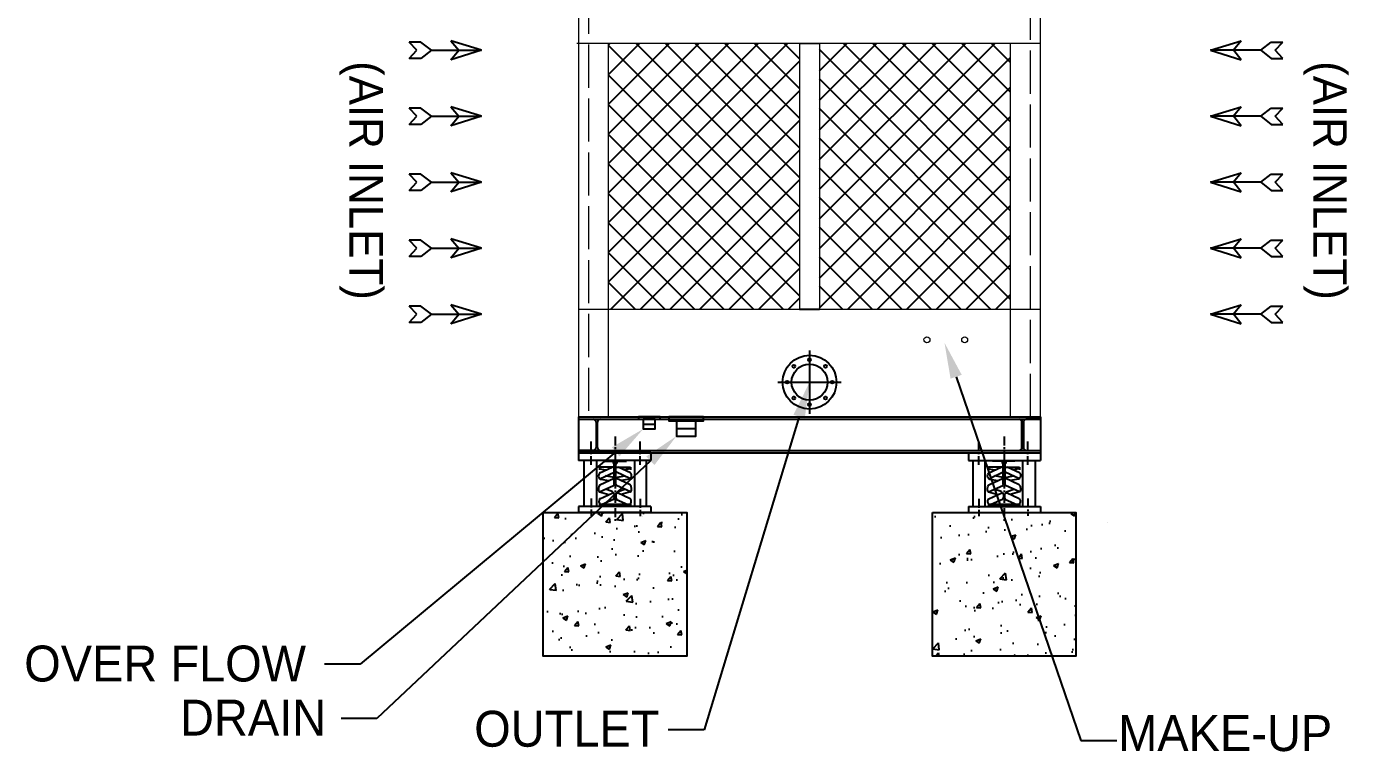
# Model space of a CAD drawing. Header units: millimetres. Extents: x 123960 to 162203, y 62385 to 83180.
# Drawn here: x 146046 to 151570, y 66863 to 69892 of the extents above; entities that cross this region are included whole.
import ezdxf
from ezdxf import colors
from ezdxf.entities.mleader import LeaderData, LeaderLine
from ezdxf.enums import TextEntityAlignment as Align
from ezdxf.math import Vec2, Vec3

# ---------------------------------------------------------------- set-up
doc = ezdxf.new("R2010")
doc.units = ezdxf.units.MM
doc.header["$LTSCALE"] = 30
doc.header["$MEASUREMENT"] = 0
doc.linetypes.add('CENTER', pattern=[2, 1.25, -0.25, 0.25, -0.25])
doc.linetypes.add('DASHED', pattern=[15, 12, -3])
doc.layers.get('0').update_dxf_attribs({"linetype": 'CONTINUOUS'})
for name, color, linetype in [('4', 2, 'CONTINUOUS'), ('center', 1, 'CENTER'), ('L1_', 7, 'CONTINUOUS'), ('냉각탑_dim', 1, 'CONTINUOUS'), ('냉각탑_text', 3, 'CONTINUOUS'), ('냉각탑_기초', 23, 'CONTINUOUS'), ('냉각탑_찬넬방진', 1, 'CONTINUOUS')]:
    doc.layers.add(name, color=color, linetype=linetype)
doc.styles.get("Standard").update_dxf_attribs({"font": ''})
doc.styles.add('돋움', font='')
doc.styles.get('Standard').set_extended_font_data('Dotum')
doc.styles.get('돋움').set_extended_font_data('Dotum')

# ---------------------------------------------------------------- blocks, each defined once
blk = doc.blocks.new('화살표 IN OUT')
at = {"layer": '냉각탑_dim'}
for p, q in [((-322.7, 43), (-383.9, 43)), ((-343.1, 0.5), (-383.9, 43)), ((-383.9, -43), (-343.1, 0.5)), ((-266.4, 0), (-322.7, 43)), ((-266.4, 0), (-322.7, -43)), ((-266.4, 0), (0, 0)), ((-163.5, 50), (-121.5, 0)), ((0, 0), (-163.5, 50)), ((-163.5, -50), (-121.5, 0)), ((0, 0), (-163.5, -50)), ((-322.7, -43), (-383.9, -43))]:
    blk.add_line(p, q, dxfattribs=at)
blk = doc.blocks.new('fsadvwefvwefv')
at = {"layer": '4', "color": 3, "linetype": 'CENTER'}
blk.add_line((147940.1, 26677.4), (147940.1, 26324.4), dxfattribs=at)
at = {"layer": 'L1_', "color": 1, "linetype": 'CENTER'}
for p, q in [((147840.9, 26558.3), (147840.9, 26657)), ((148045.2, 26558.3), (148045.2, 26657)), ((147840.9, 26417.8), (147840.9, 26345.8)), ((148045.2, 26416.6), (148045.2, 26344.6))]:
    blk.add_line(p, q, dxfattribs=at)
at = {"layer": 'L1_', "color": 2, "linetype": 'Continuous'}
for p, q in [((147788, 26609.2), (147788, 26576.9)), ((148089.4, 26609.2), (147788, 26609.2)), ((148089.4, 26576.9), (147788, 26576.9)), ((147862.9, 26576.9), (147810.1, 26576.9)), ((147810.1, 26576.9), (147810.1, 26384.7)), ((147862.9, 26576.9), (147862.9, 26384.7)), ((147894.9, 26576.9), (147894.9, 26574.6)), ((147894.9, 26574.6), (147988.3, 26574.6)), ((147932.6, 26574.6), (147932.6, 26564.7)), ((147947.7, 26574.6), (147947.7, 26564.7)), ((147988.3, 26576.9), (147988.3, 26574.6)), ((148070.8, 26576.9), (148020.9, 26576.9)), ((148020.9, 26576.9), (148020.9, 26384.1)), ((148070.8, 26576.9), (148070.8, 26384.1)), ((148089.4, 26609.2), (148089.4, 26576.9)), ((147876, 26549.6), (147876, 26538)), ((147936.4, 26549.6), (147876, 26549.6)), ((147876, 26542.8), (147903.1, 26538.1)), ((147876.3, 26501.1), (147936.4, 26528.9)), ((147876.5, 26525.8), (147928, 26549.6)), ((147932.6, 26564.7), (147947.7, 26564.7)), ((147934.6, 26549.6), (147936.4, 26549.6)), ((147936.4, 26476), (147936.4, 26564.7)), ((147943.9, 26476.3), (147943.9, 26564.7)), ((148004.6, 26501.1), (147943.9, 26529.1)), ((147944.5, 26549.6), (148004.9, 26549.6)), ((148004.4, 26525.8), (147952.8, 26549.6)), ((148004.9, 26542.8), (147977.8, 26538.1)), ((148004.9, 26549.6), (148004.9, 26538)), ((147810.1, 26485.7), (147810.1, 26384.7)), ((147862.9, 26485.7), (147862.9, 26384.7)), ((147875.7, 26445.7), (147934.3, 26472.7)), ((147876.8, 26475.3), (147936.4, 26502.7)), ((147879, 26499.3), (147915.4, 26493)), ((147936.3, 26506.3), (147900.9, 26512.5)), ((147943.9, 26476.2), (147936.4, 26476.2)), ((147943.9, 26506.2), (147979.4, 26512.4)), ((148004, 26475.3), (147943.9, 26503)), ((148005.2, 26445.7), (147946, 26473)), ((148001.9, 26499.3), (147965.5, 26493)), ((148020.9, 26485.7), (148020.9, 26384.7)), ((148070.8, 26485.7), (148070.8, 26384.7)), ((147875.5, 26445.5), (147914.6, 26434.6)), ((147876.9, 26417.2), (147930.7, 26442)), ((147933.9, 26414.5), (147886.9, 26392.8)), ((147927.8, 26447.6), (147899.7, 26456.8)), ((147947, 26414.5), (147993.9, 26392.8)), ((148004, 26417.2), (147950.1, 26442)), ((147953.1, 26447.6), (147981.2, 26456.8)), ((148005.4, 26445.5), (147966.3, 26434.6)), ((148089.4, 26384.7), (147788, 26384.7)), ((147788, 26384.7), (147788, 26359.2)), ((148089.4, 26359.2), (147788, 26359.2)), ((147875.4, 26396.3), (147875.4, 26384.7)), ((148003.2, 26392.8), (147875.4, 26392.8)), ((147876, 26392.8), (148004.3, 26392.8)), ((147877.7, 26392.8), (148004.9, 26392.8)), ((148004.9, 26392.8), (147879.5, 26392.8)), ((148004.9, 26395.3), (148004.9, 26384.7)), ((148089.4, 26384.7), (148089.4, 26359.2))]:
    blk.add_line(p, q, dxfattribs=at)
for centre, radius, start, end in [((147889.6, 26513.6), 18.3, 142.4554, 226.9466), ((147878, 26522.5), 3.63, 114.7395, 142.4554), ((147991.3, 26513.6), 18.3, 313.0534, 37.5446), ((148002.9, 26522.5), 3.63, 37.5446, 65.2605), ((147902.6, 26458.4), 31.4, 150.8406, 199.726), ((147878.4, 26472), 3.63, 114.7395, 150.8406), ((147879.6, 26502.9), 3.63, 226.9466, 260.1342), ((147932.7, 26476), 3.63, 294.7395, 0), ((147947.6, 26476.3), 3.63, 180, 245.2605), ((148001.3, 26502.9), 3.63, 279.8658, 313.0534), ((148002.5, 26472), 3.63, 29.1594, 65.2605), ((147978.2, 26458.4), 31.4, 340.274, 29.1594), ((147894.4, 26406.2), 21.4, 154.2564, 218.822), ((147876.5, 26449), 3.63, 199.726, 254.389), ((147878.4, 26413.9), 3.63, 114.7395, 154.2564), ((147926.7, 26444.1), 3.63, 294.7395, 71.8917), ((147932.3, 26438.7), 3.63, 22.2631, 114.7395), ((147908.5, 26429), 29.3, 330.1371, 22.2631), ((147972.3, 26429), 29.3, 157.7369, 209.8629), ((147948.6, 26438.7), 3.63, 65.2605, 157.7369), ((147954.2, 26444.1), 3.63, 108.1083, 245.2605), ((147986.5, 26406.2), 21.4, 321.178, 25.7436), ((148002.5, 26413.9), 3.63, 25.7436, 65.2605), ((148004.4, 26449), 3.63, 285.611, 340.274)]:
    blk.add_arc(centre, radius, start, end, dxfattribs=at)
at = {"layer": '냉각탑_기초', "ltscale": 30}
blk.add_line((147980, 26355.5), (147980, 26355.5), dxfattribs=at)
blk = doc.blocks.new('A$C05CA400C')
at = {"layer": '냉각탑_기초', "ltscale": 30}
h = blk.add_hatch(dxfattribs=at)
h.set_pattern_fill('AR-CONC', color=256, scale=30, style=0)
h.set_pattern_definition([(50, (-16569.06, -4991.66), (215.178, -18.8256), [22.5, -247.5]), (355, (-16569.06, -4991.66), (-41.6254, 225.6576), [18, -198]), (100.4514, (-16551.13, -4993.23), (173.5528, 206.8319), [19.122, -210.3426]), (46.1842, (-16569.06, -4931.66), (320.1723, -49.6557), [33.75, -371.25]), (96.6356, (-16542.38, -4935.8), (280.399, 292.2354), [28.683, -315.514]), (351.1842, (-16569.06, -4931.66), (280.3986, 292.2356), [27, -297]), (21, (-16539.06, -4946.66), (179.0721, -120.7857), [22.5, -247.5]), (326, (-16539.06, -4946.66), (72.9946, 217.545), [18, -198]), (71.4514, (-16524.13, -4956.72), (252.0668, 96.7591), [19.122, -210.3426]), (37.5, (-16569.06, -4991.66), (3.64796, 99.86816), [0, -195.6, 0, -201, 0, -198.75]), (7.5, (-16569.06, -4991.66), (78.92086, 118.3235), [0, -114.6, 0, -191.1, 0, -75.75]), (327.5, (-16635.96, -4991.66), (160.14673, -6.76646), [0, -75, 0, -234, 0, -310.5]), (317.5, (-16665.96, -4991.66), (174.9559, 30.0315), [0, -97.5, 0, -155.4, 0, -220.5])])
h.paths.add_polyline_path([(0, 600), (600, 600), (600, 0), (0, 0)])
blk.add_lwpolyline([(0, 600), (600, 600), (600, 0), (0, 0)], close=True, dxfattribs=at)

msp = doc.modelspace()

# ---------------------------------------------------------------- hatches: boundary and pattern name
at = {"ltscale": 500}
h = msp.add_hatch(dxfattribs=at)
h.set_pattern_fill('ANSI37', color=256, scale=700)
h.set_pattern_definition([(45, (-46605.445, 61460.67), (-61.871843, 61.871843), []), (135, (-46605.445, 61460.67), (-61.871843, -61.871843), [])])
h.paths.add_polyline_path([(150158, 68710.8), (150158, 69820.8), (149360, 69820.8), (149360, 68710.8)])
h.paths.add_polyline_path([(148478, 69820.8), (148478, 68710.8), (149276, 68710.8), (149276, 69820.8)])

# ---------------------------------------------------------------- linework, layer by layer
at = {"lineweight": 18, "ltscale": 500}
for p, q in [((148353, 71840.8), (148353, 68260.8)), ((150283, 68260.8), (150283, 71840.8)), ((150283, 69820.8), (148345.3, 69820.8)), ((148478, 68260.8), (148478, 69820.8)), ((149276, 69820.8), (149360, 69820.8)), ((149276, 69820.8), (149276, 68710.8)), ((149360, 69820.8), (149360, 68710.8)), ((150158, 68260.8), (150158, 69820.8)), ((148353, 68710.8), (149276, 68710.8)), ((149360, 68710.8), (150283, 68710.8)), ((148353, 68260.8), (150283, 68260.8))]:
    msp.add_line(p, q, dxfattribs=at)
at = {"color": 5, "linetype": 'DASHED', "lineweight": 9, "ltscale": 0.5}
for p, q in [((148395, 71840.8), (148395, 68260.8)), ((150241, 68260.8), (150241, 71840.8))]:
    msp.add_line(p, q, dxfattribs=at)
at = {"ltscale": 500}
msp.add_line((149276, 68710.8), (149360, 68710.8), dxfattribs=at)
at = {"color": 3}
for p, q in [((148623.4, 68230.8), (148673.4, 68230.8)), ((148762.2, 68212.8), (148842.2, 68212.8))]:
    msp.add_line(p, q, dxfattribs=at)
for points in [[(148603.4, 68260.8), (148603.4, 68250.8), (148693.4, 68250.8), (148693.4, 68260.8)], [(148623.4, 68250.8), (148623.4, 68210.8), (148673.4, 68210.8), (148673.4, 68250.8)], [(148730.2, 68260.8), (148730.2, 68244.8), (148874.2, 68244.8), (148874.2, 68260.8)], [(148762.2, 68244.8), (148762.2, 68180.8), (148842.2, 68180.8), (148842.2, 68244.8)]]:
    msp.add_lwpolyline(points, close=True, dxfattribs=at)
at = {"lineweight": 18, "ltscale": 500}
for centre in [(149808.5, 68582.8), (149966, 68582.8)]:
    msp.add_circle(centre, 12.5, dxfattribs=at)
at = {"color": 3}
for centre, radius in [((149318, 68405.8), 112.5), ((149318, 68499.6), 6), ((149318, 68405.8), 75), ((149251.7, 68472.1), 6), ((149384.3, 68472.1), 6), ((149224.3, 68405.8), 6), ((149411.8, 68405.8), 6), ((149251.7, 68339.5), 6), ((149384.3, 68339.5), 6), ((149318, 68312.1), 6)]:
    msp.add_circle(centre, radius, dxfattribs=at)
at = {"layer": 'center', "linetype": 'CENTER', "ltscale": 50}
for p, q in [((149318, 68537.8), (149318, 68273.8)), ((149186, 68405.8), (149450, 68405.8))]:
    msp.add_line(p, q, dxfattribs=at)
at = {"layer": '냉각탑_기초', "ltscale": 30}
for p, q in [((148451.4, 67851), (148451.4, 67851)), ((148617.9, 67844.9), (148617.9, 67844.9)), ((150560.8, 67819.1), (150560.8, 67819.1))]:
    msp.add_line(p, q, dxfattribs=at)
at = {"layer": '냉각탑_찬넬방진', "ltscale": 500}
for p, q in [((148353, 68260.8), (148353, 68110.8)), ((148353, 68260.8), (150283, 68260.8)), ((148353, 68251.1), (148413.9, 68251.1)), ((148353, 68251.1), (148413.9, 68251.1)), ((148353, 68251.1), (148413.9, 68251.1)), ((148353, 68251.1), (150283, 68251.1)), ((150223.5, 68251.1), (150283, 68251.1)), ((150223.5, 68251.1), (150283, 68251.1)), ((150223.5, 68251.1), (150283, 68251.1)), ((148353, 68120.6), (148413.9, 68120.6)), ((148353, 68120.6), (148413.9, 68120.6)), ((148353, 68120.6), (150283, 68120.6)), ((148353, 68110.8), (150283, 68110.8)), ((150223.5, 68120.6), (150283, 68120.6)), ((150223.5, 68120.6), (150283, 68120.6)), ((150223.5, 68120.6), (150283, 68120.6))]:
    msp.add_line(p, q, dxfattribs=at)
at = {"layer": '냉각탑_찬넬방진'}
for p, q in [((148354.4, 68251.1), (148414.4, 68251.1)), ((148425.9, 68239.1), (148425.9, 68132.6)), ((148431.9, 68132.6), (148431.9, 68239.1)), ((150205.5, 68132.6), (150205.5, 68239.1)), ((150211.5, 68239.1), (150211.5, 68132.6)), ((150283, 68251.1), (150223.5, 68251.1)), ((150283, 68260.8), (150283, 68110.8)), ((148413.9, 68120.6), (148353.9, 68120.6)), ((150223.5, 68120.6), (150283, 68120.6))]:
    msp.add_line(p, q, dxfattribs=at)
for centre, start, end in [((148413.9, 68239.1), 0, 90), ((148443.9, 68239.1), 90, 180), ((150193.5, 68239.1), 0, 90), ((150223.5, 68239.1), 90, 180), ((148413.9, 68132.6), 270, 0), ((148443.9, 68132.6), 180, 270), ((150193.5, 68132.6), 270, 0), ((150223.5, 68132.6), 180, 270)]:
    msp.add_arc(centre, 12, start, end, dxfattribs=at)

# ---------------------------------------------------------------- block references
msp.add_blockref('fsadvwefvwefv', (565, 41501.6))
at = {"xscale": -1}
msp.add_blockref('fsadvwefvwefv', (298071, 41501.6), dxfattribs=at)
at = {"ltscale": 500}
for p in [(148205.1, 67260.8), (149830.9, 67260.8)]:
    msp.add_blockref('A$C05CA400C', p, dxfattribs=at)
at = {"layer": '냉각탑_dim'}
for p, xscale, yscale, zscale in [((147948, 69792.1), 0.7875000000021828, 0.7875000000021828, 0.7875000000021828), ((150993, 69792.1), -0.7875000000021828, 0.7874999999985448, 0.7875), ((147948, 69516.4), 0.7875000000021828, 0.7875000000021828, 0.7875000000021828), ((150993, 69516.4), -0.7875000000021828, 0.7874999999985448, 0.7875), ((147948, 69240.8), 0.7875000000021828, 0.7875000000021828, 0.7875000000021828), ((150993, 69240.8), -0.7875000000021828, 0.7874999999985448, 0.7875), ((147948, 68965.2), 0.7875000000021828, 0.7875000000021828, 0.7875000000021828), ((150993, 68965.2), -0.7875000000021828, 0.7874999999985448, 0.7875), ((147948, 68689.6), 0.7875000000021828, 0.7875000000021828, 0.7875000000021828), ((150993, 68689.6), -0.7875000000021828, 0.7874999999985448, 0.7875)]:
    msp.add_blockref('화살표 IN OUT', p, dxfattribs=dict(at, xscale=xscale, yscale=yscale, zscale=zscale))

# ---------------------------------------------------------------- texts
at = {"layer": '냉각탑_text', "style": '돋움'}
for p in [(147465.7, 69248.3), (151492.4, 69248.3)]:
    msp.add_text('(AIR INLET)', height=140, rotation=270, dxfattribs=at).set_placement(p, align=Align.MIDDLE_CENTER)
for s, p in [('OVER FLOW', (146036.8, 67230.5)), ('DRAIN', (146687.8, 67004.6)), ('MAKE-UP', (150607.4, 66939.9))]:
    msp.add_text(s, height=150, dxfattribs=at).set_placement(p, align=Align.MIDDLE_LEFT)
msp.add_text('OUTLET', height=150, dxfattribs=at).set_placement((148690.9, 66958.1), align=Align.MIDDLE_RIGHT)

# ---------------------------------------------------------------- leaders
at = {"layer": '냉각탑_dim'}
ml = msp.add_multileader_mtext('Standard', dxfattribs=at)
ml.set_content('')
ml.set_leader_properties(color=256)
ml.build(insert=Vec2(0, 0))
ml.multileader.update_dxf_attribs({"text_right_attachment_type": 6, "dogleg_length": 5, "arrow_head_size": 150, "scale": 30})
ctx = ml.context
ctx.base_point, ctx.scale, ctx.char_height, ctx.arrow_head_size, ctx.landing_gap_size, ctx.plane_origin = Vec3(150601.6, 66908.9), 30, 5.4, 150, 2.7, Vec3(149790.5, 68375.6)
ctx.right_attachment = 6
notes = []
notes.append((ctx, [(0, (1, 1, 0), (150451.6, 66908.9), (1, 0), 150, [(0, [(149881.7, 68570.3)], 0, [])])]))
ctx.mtext, ml.multileader.dxf.content_type = None, 0
ml = msp.add_multileader_mtext('Standard', dxfattribs=at)
ml.set_content('')
ml.set_leader_properties(color=256)
ml.build(insert=Vec2(0, 0))
ml.multileader.update_dxf_attribs({"text_right_attachment_type": 6, "dogleg_length": 5, "arrow_head_size": 150, "scale": 30})
ctx = ml.context
ctx.base_point, ctx.scale, ctx.char_height, ctx.arrow_head_size, ctx.landing_gap_size, ctx.plane_origin = Vec3(148727.2, 66953.4), 30, 5.4, 150, 2.7, Vec3(149407, 68417.9)
ctx.right_attachment = 6
notes.append((ctx, [(0, (1, 1, 0), (148877.2, 66953.4), (-1, 0), 150, [(0, [(149318, 68405.8)], 0, [])])]))
ctx.mtext, ml.multileader.dxf.content_type = None, 0
ml = msp.add_multileader_mtext('Standard', dxfattribs=at)
ml.set_content('')
ml.set_leader_properties(color=256)
ml.build(insert=Vec2(0, 0))
ml.multileader.update_dxf_attribs({"text_right_attachment_type": 6, "dogleg_length": 5, "arrow_head_size": 150, "scale": 30})
ctx = ml.context
ctx.base_point, ctx.scale, ctx.char_height, ctx.arrow_head_size, ctx.landing_gap_size, ctx.plane_origin = Vec3(147291, 67227.3), 30, 5.4, 150, 2.7, Vec3(147219.6, 67620.9)
ctx.right_attachment, ctx.text_align_type = 6, 2
notes.append((ctx, [(0, (1, 1, 0), (147441, 67227.3), (-1, 0), 150, [(0, [(148623.4, 68210.8)], 0, [])])]))
ctx.mtext, ml.multileader.dxf.content_type = None, 0
ml = msp.add_multileader_mtext('Standard', dxfattribs=at)
ml.set_content('')
ml.set_leader_properties(color=256)
ml.build(insert=Vec2(0, 0))
ml.multileader.update_dxf_attribs({"text_right_attachment_type": 6, "dogleg_length": 5, "arrow_head_size": 150, "scale": 30})
ctx = ml.context
ctx.base_point, ctx.scale, ctx.char_height, ctx.arrow_head_size, ctx.landing_gap_size, ctx.plane_origin = Vec3(147360.6, 67001.3), 30, 5.4, 150, 2.7, Vec3(147419.6, 67620.9)
ctx.right_attachment, ctx.text_align_type = 6, 2
notes.append((ctx, [(0, (1, 1, 0), (147510.6, 67001.3), (-1, 0), 150, [(0, [(148762.2, 68180.8)], 0, [])])]))
ctx.mtext, ml.multileader.dxf.content_type = None, 0
for ctx, leaders in notes:
    for number, flags, end, landing, length, lines in leaders:
        leader = LeaderData()
        leader.index, (leader.has_last_leader_line, leader.has_dogleg_vector, leader.attachment_direction) = number, flags
        leader.last_leader_point, leader.dogleg_vector, leader.dogleg_length = Vec3(end), Vec3(landing), length
        for number, points, colour, breaks in lines:
            line = LeaderLine()
            line.index, line.vertices, line.color, line.breaks = number, Vec3.list(points), colors.encode_raw_color(colour), breaks
            leader.lines.append(line)
        ctx.leaders.append(leader)

doc.saveas('drawing.dxf')
